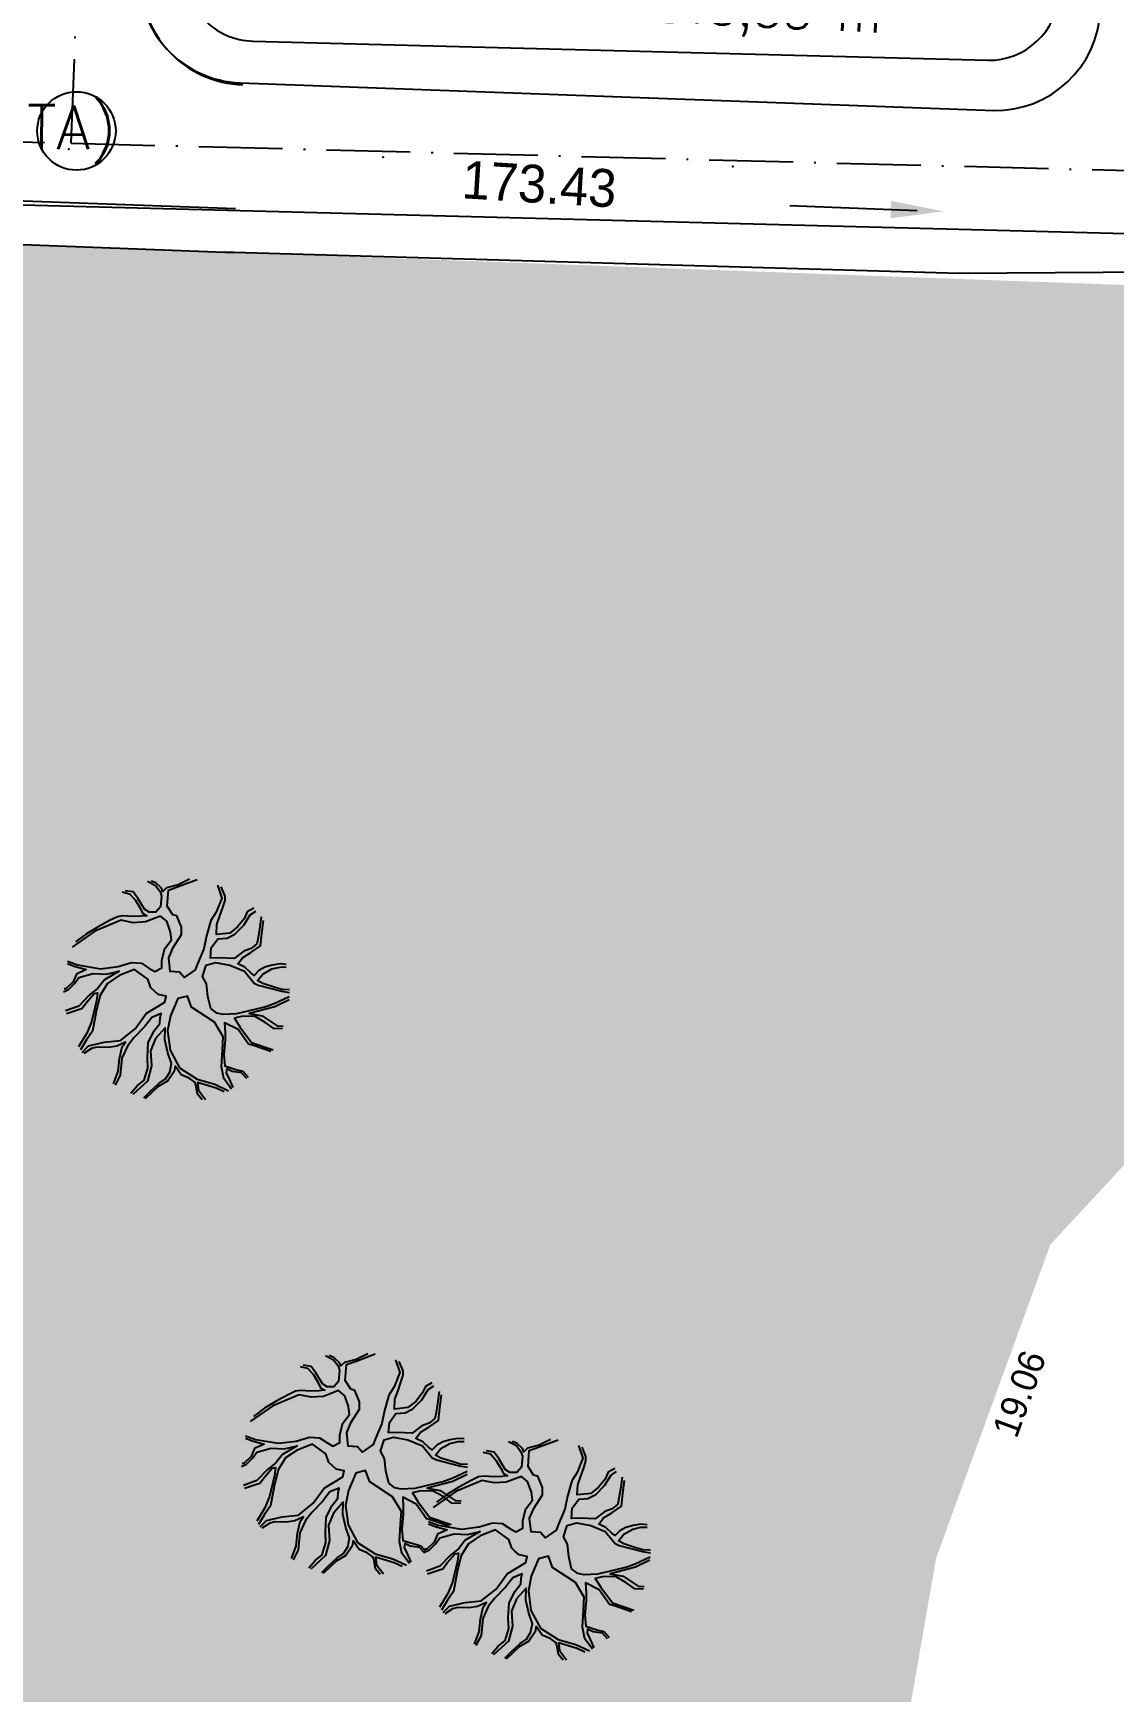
# Model space of a CAD drawing. Header units: millimetres. Extents: x 1794 to 8081, y 409 to 2272.
# Drawn here: x 6116 to 6177.7, y 658.5 to 753.3 of the extents above; entities that cross this region are included whole.
import ezdxf
from ezdxf.enums import TextEntityAlignment as Align

# ---------------------------------------------------------------- set-up
doc = ezdxf.new("R2010")
doc.units = ezdxf.units.MM
doc.linetypes.add('ACAD_ISO10W100', pattern=[18, 12, -3, 0, -3])
doc.linetypes.add('LIN0', pattern=[0])
for name, color, linetype in [('02 - EIXO VIA', 2, 'ACAD_ISO10W100'), ('03 - CALÇADA', 1, 'Continuous'), ('COT', 8, 'Continuous'), ('Cota', 8, 'Continuous'), ('FAIXAS VERDES', 62, 'Continuous'), ('Poligonal', 3, 'Continuous'), ('PSTILO', 164, 'Continuous'), ('QDª', 4, 'Continuous'), ('QUADRAS', 3, 'Continuous'), ('SENTIDO ESCOAMENTO', 7, 'Continuous'), ('texto - ruas', 2, 'Continuous'), ('TXT CB. QDAS', 41, 'Continuous')]:
    doc.layers.add(name, color=color, linetype=linetype)
doc.layers.add('AGT ARVORE', color=7, linetype='LIN0', true_color=0xb5b2b0)
doc.layers.add('Hach Verde', color=7, linetype='Continuous', true_color=0xb5b2b0)
doc.styles.add('arcad1', font='romans.shx')
doc.styles.add('FUTURA', font='')
doc.styles.get('FUTURA').set_extended_font_data('Futura Lt BT')
doc.dimstyles.new('REGIS', dxfattribs={"dimtxt": 1.5, "dimasz": 0.12, "dimexe": 0, "dimexo": 0, "dimgap": 0, "dimtad": 0, "dimzin": 4, "dimdsep": 46, "dimtxsty": 'arcad1', "dimblk1": 'BOLA', "dimblk2": 'BOLA', "dimsah": 1, "dimcen": 0.12, "dimse1": 1, "dimse2": 1, "dimsd1": 1, "dimsd2": 1, "dimclrd": 256, "dimclre": 8, "dimclrt": 1, "dimadec": 0, "dimazin": 0, "dimtfac": 1.2, "dimtix": 1, "dimtmove": 2, "dimatfit": 3, "dimldrblk": 'BOLA', "dimfxl": 0, "dimfxlon": 1, "dimtvp": 2, "dimtolj": 1, "dimtzin": 4, "dimarcsym": 0})

# ---------------------------------------------------------------- blocks, each defined once
blk = doc.blocks.new('*D1614')
at = {"layer": 'Defpoints', "color": 0}
for p in [(6145.666, 782.863), (6122.002, 440.021), (6131.837, 435.668)]:
    blk.add_point(p, dxfattribs=at)
at = {"layer": 'COT', "color": 1, "insert": (6126.983, 439.436), "char_height": 1.5, "attachment_point": 5, "rotation": 357.71902, "style": 'arcad1'}
blk.add_mtext('\\A1;10,00', dxfattribs=at)
blk = doc.blocks.new('BOLA')
for p, q in [((-1, 0), (1, 0)), ((0, -1), (0, 1))]:
    blk.add_line(p, q)
blk.add_circle((0, 0), 0.3)
blk = doc.blocks.new('*D2193')
at = {"layer": 'Defpoints', "color": 0}
for p in [(5896.096, 755.399), (5929.401, 754.177), (5926.107, 748.954), (6229.181, 743.175), (5919.115, 498.863)]:
    blk.add_point(p, dxfattribs=at)
at = {"layer": 'Cota', "color": 1, "insert": (5926.182, 752.137), "char_height": 1.5, "attachment_point": 5, "rotation": 302.36664, "style": 'arcad1'}
blk.add_mtext('\\A1;90°', dxfattribs=at)
blk = doc.blocks.new('*D2228')
at = {"layer": 'Defpoints', "color": 0}
for p in [(5885.926, 746.959), (6045.694, 741.096), (6048.72, 735.348), (6219.01, 734.735), (6032.804, 421.123)]:
    blk.add_point(p, dxfattribs=at)
at = {"layer": 'Cota', "color": 1, "insert": (6048.476, 738.278), "char_height": 1.5, "attachment_point": 5, "rotation": 44.62619, "style": 'arcad1'}
blk.add_mtext('\\A1;90°', dxfattribs=at)

msp = doc.modelspace()

# ---------------------------------------------------------------- hatches: boundary and pattern name
at = {"layer": 'Hach Verde', "ltscale": 12}
h = msp.add_hatch(dxfattribs=at)
h.set_pattern_fill('GRASS', color=256, scale=0.2, angle=360.28122, style=0)
h.set_pattern_definition([(90.28122, (1067.9316, -284.8447), (-3.6096874, 3.574426), [0.9525, -6.2317]), (45.28122, (1067.9316, -284.8447), (-3.60969, 3.5744285), [0.9525, -4.1275]), (135.28122, (1067.9316, -284.8447), (-3.5744285, -3.60969), [0.9525, -4.1275])])
edge = h.paths.add_edge_path()
edge.add_line((6184.742, 695.547), (6213.479, 709.736))
edge.add_line((6213.479, 709.736), (6224.619, 717.742))
edge.add_line((6224.619, 717.742), (6230.592, 737.019))
edge.add_line((6230.592, 737.019), (6221.449, 737.355))
edge.add_arc((6221.05, 746.281), 8.935, 263.23426, 272.56213, ccw=False)
edge.add_line((6219.997, 737.408), (6065.2, 743.089))
edge.add_arc((6065.072, 739.592), 3.5, 87.89819, 177.69311)
edge.add_line((6061.575, 739.732), (6059.728, 693.897))
edge.add_line((6059.728, 693.897), (6049.061, 429.107))
edge.add_arc((6033.442, 430.702), 15.7, 266.18784, 354.17014, ccw=False)
edge.add_line((6032.398, 415.037), (6048.438, 413.577))
edge.add_line((6048.438, 413.577), (6103.437, 410.95))
edge.add_line((6103.437, 410.95), (6113.244, 411.527))
edge.add_line((6113.244, 411.527), (6140.126, 420.953))
edge.add_line((6140.126, 420.953), (6136.831, 438.642))
edge.add_line((6136.831, 438.642), (6139.798, 462.236))
edge.add_line((6139.798, 462.236), (6139.725, 469.38))
edge.add_line((6139.725, 469.38), (6136.925, 477.402))
edge.add_line((6136.925, 477.402), (6125.544, 495.395))
edge.add_line((6125.544, 495.395), (6113.582, 524.445))
edge.add_line((6113.582, 524.445), (6112.632, 539.798))
edge.add_line((6112.632, 539.798), (6114.257, 546.397))
edge.add_line((6114.257, 546.397), (6124.798, 568.259))
edge.add_line((6124.798, 568.259), (6156.446, 602.395))
edge.add_line((6156.446, 602.395), (6167.58, 666.165))
edge.add_line((6167.58, 666.165), (6174.105, 684.077))
edge.add_line((6174.105, 684.077), (6184.742, 695.547))

# ---------------------------------------------------------------- linework, layer by layer
at = {"layer": '02 - EIXO VIA', "ltscale": 0.4}
for q in [(6125.331, 928.103), (6220.259, 744.399)]:
    msp.add_line((6118.119, 747.047), q, dxfattribs=at)
at = {"layer": '02 - EIXO VIA', "ltscale": 0.6}
msp.add_line((6109.397, 747.273), (6118.119, 747.047), dxfattribs=at)
at = {"layer": '03 - CALÇADA'}
for p, q in [((6127.783, 750.499), (6170.885, 748.917)), ((6065.292, 745.588), (6127.519, 743.304)), ((6109.304, 743.674), (6220.259, 740.798))]:
    msp.add_line(p, q, dxfattribs=at)
for centre, start, end in [((6128.003, 756.495), 177.69311, 267.89819), ((6128.099, 756.391), 177.71902, 268.51519), ((6170.974, 754.918), 268.48928, 357.69311), ((6170.974, 754.918), 268.48928, 357.69311), ((6170.974, 754.918), 268.48928, 357.69311), ((6170.974, 754.918), 268.48928, 357.69311)]:
    msp.add_arc(centre, 6, start, end, dxfattribs=at)
at = {"layer": 'AGT ARVORE', "color": 253, "true_color": 0xb5b2b0}
for points in [[(6122.488, 704.861), (6122.94, 704.615), (6123.207, 704.27), (6123.288, 704.023), (6123.237, 703.38), (6122.974, 703.081), (6122.576, 703.08), (6122.31, 703.252), (6121.962, 703.844), (6121.669, 704.239), (6121.218, 704.31)], [(6124.9, 704.971), (6124.239, 704.646), (6123.577, 704.47), (6123.366, 704.271), (6123.286, 704.444), (6122.966, 704.764), (6122.7, 704.862)], [(6126.497, 704.624), (6126.735, 703.89), (6126.421, 703.072), (6126.105, 702.6), (6125.87, 701.733), (6125.714, 700.99), (6125.347, 700.122), (6125.216, 699.775), (6124.582, 699.351), (6124.315, 699.647), (6123.785, 699.694), (6123.785, 699.694), (6123.701, 700.461), (6123.964, 701.056), (6124.438, 701.801), (6124.436, 702.222), (6124.168, 702.864), (6123.929, 702.937), (6123.608, 703.431), (6123.684, 704.347), (6124.24, 704.547), (6125.336, 704.956)], [(6121.033, 704.236), (6121.457, 704.138), (6121.777, 703.793), (6122.044, 703.349), (6122.205, 703.028), (6122.444, 702.881), (6122.126, 702.855), (6121.676, 702.828), (6121.066, 702.874), (6120.774, 702.824), (6120.35, 702.623), (6119.663, 702.249), (6119.002, 701.85), (6118.367, 701.377)], [(6128.567, 703.305), (6128.197, 703.105), (6128.013, 702.709), (6127.644, 702.237), (6127.195, 701.888), (6126.427, 701.81), (6126.45, 702.379), (6126.634, 702.875), (6126.791, 703.346), (6126.922, 703.743), (6126.921, 703.99), (6126.706, 704.534)], [(6117.911, 700.282), (6118.48, 700.066), (6119.806, 699.849), (6120.813, 699.978), (6121.581, 700.204), (6122.138, 700.157), (6122.564, 699.887), (6122.91, 699.69), (6123.307, 699.89), (6123.305, 700.335), (6123.487, 701.005), (6123.856, 701.501), (6123.801, 701.946), (6123.586, 702.564), (6123.24, 702.86), (6122.366, 702.534), (6121.677, 702.481), (6120.987, 702.626), (6119.478, 702.001), (6118.185, 701.087)], [(6128.994, 702.812), (6128.891, 702.118), (6128.788, 701.524), (6128.736, 701.276), (6128.419, 701.002), (6127.996, 700.852), (6127.441, 700.429), (6126.592, 700.474), (6126.088, 700.448), (6126.139, 701.041), (6126.507, 701.563), (6127.037, 701.59), (6127.487, 701.815), (6127.989, 702.337), (6128.357, 702.933), (6128.674, 703.132)], [(6130.412, 700.096), (6130.067, 700.119), (6129.616, 700.043), (6129.193, 699.942), (6128.849, 699.742), (6128.585, 699.469), (6128.399, 699.616), (6128.053, 699.937), (6127.654, 700.133), (6127.918, 700.48), (6128.393, 700.78), (6128.949, 701.154), (6129.025, 701.871), (6129.127, 702.614)], [(6117.923, 700.138), (6118.294, 699.991), (6118.984, 699.796), (6118.429, 699.546), (6118.245, 699.1), (6117.823, 698.702), (6117.717, 698.701)], [(6130.594, 698.238), (6129.733, 697.841), (6129.256, 697.665), (6128.7, 697.539), (6127.587, 697.262), (6126.819, 697.233), (6126.447, 697.306), (6126.101, 697.576), (6125.939, 698.269), (6125.856, 698.986), (6125.642, 699.406), (6125.851, 700.05), (6126.381, 700.201), (6127.203, 700.056), (6128.027, 699.714), (6128.587, 699.023), (6128.826, 698.901), (6130.154, 698.561), (6130.603, 698.487)], [(6130.604, 698.636), (6130.18, 698.66), (6129.782, 698.782), (6129.091, 699.001), (6128.772, 699.173), (6129.089, 699.545), (6129.591, 699.845), (6130.068, 699.946), (6130.413, 699.948)], [(6117.691, 698.528), (6117.982, 698.653), (6118.325, 699.001), (6118.562, 699.349), (6119.383, 699.575), (6120.153, 699.529), (6120.868, 699.706), (6120.022, 699.207), (6119.653, 698.735), (6119.15, 698.337), (6118.57, 697.715), (6117.802, 697.44)], [(6118.75, 695.067), (6119.111, 695.441), (6120.011, 695.643), (6120.939, 695.746), (6121.784, 696.418), (6122.417, 697.287), (6123.474, 697.936), (6123.553, 698.283), (6123.101, 698.379), (6122.862, 698.577), (6122.675, 698.749), (6122.514, 699.243), (6121.742, 699.809), (6120.869, 699.458), (6120.208, 699.01), (6119.787, 698.34), (6119.552, 697.398), (6119.345, 696.283), (6119.003, 695.787), (6118.664, 695.202)], [(6117.856, 697.292), (6118.544, 697.517), (6118.73, 697.568), (6118.993, 697.915), (6119.442, 698.437), (6119.627, 698.462), (6119.576, 698.017), (6119.29, 696.803), (6119.028, 696.158), (6118.554, 695.389)], [(6127.293, 692.97), (6126.862, 693.571), (6126.727, 694.238), (6126.775, 695.204), (6126.825, 695.947), (6126.317, 696.786), (6125.014, 697.646), (6124.772, 698.288), (6124.216, 698.137), (6123.796, 697.146), (6123.641, 696.303), (6123.779, 695.19), (6124.314, 694.178), (6125.324, 693.539), (6126.333, 693.246), (6127.118, 692.876)], [(6130.58, 698.067), (6129.76, 697.668), (6128.304, 697.289), (6129.047, 697.145), (6129.898, 696.579), (6130.243, 696.556)], [(6121.536, 692.73), (6121.906, 693.152), (6122.301, 693.476), (6122.511, 694.17), (6122.481, 694.764), (6122.53, 695.605), (6122.845, 696.275), (6123.188, 696.722), (6123.213, 697.043), (6123.265, 697.291), (6122.736, 697.066), (6122.314, 696.52), (6121.707, 695.898), (6121.338, 695.426), (6121.023, 694.732), (6120.922, 693.766), (6120.632, 693.196)], [(6130.217, 696.408), (6129.713, 696.43), (6129.207, 696.799), (6128.649, 697.118), (6127.933, 697.139), (6127.456, 697.013), (6127.776, 696.52), (6128.444, 695.632), (6129.665, 695.217)], [(6122.28, 692.461), (6122.649, 692.834), (6123.151, 693.306), (6123.521, 693.556), (6123.758, 693.928), (6123.862, 694.423), (6123.647, 695.041), (6123.484, 695.783), (6123.508, 696.476), (6122.954, 695.855), (6122.665, 695.16), (6122.722, 694.294), (6122.487, 693.427), (6121.642, 692.656)], [(6129.533, 695.117), (6128.604, 695.435), (6128.259, 695.532), (6127.671, 696.371), (6126.901, 696.763), (6126.929, 696.194), (6126.931, 695.774), (6126.856, 694.932), (6126.912, 694.289), (6127.549, 694.094), (6127.947, 693.996), (6128.24, 693.651)], [(6120.553, 693.269), (6120.814, 693.964), (6120.891, 694.707), (6121.046, 695.376), (6121.231, 695.648), (6120.728, 695.423), (6120.251, 695.347), (6119.588, 695.369), (6119.297, 695.293), (6118.847, 694.994)], [(6125.622, 692.353), (6125.355, 692.673), (6125.246, 693.217), (6125.192, 693.365), (6124.873, 693.586), (6124.422, 693.782), (6124.075, 694.276), (6124.023, 693.978), (6123.654, 693.432), (6123.099, 693.108), (6122.359, 692.411)], [(6126.865, 692.804), (6126.414, 693.024), (6125.352, 693.341), (6125.407, 692.896), (6125.807, 692.378)], [(6128.161, 693.577), (6127.868, 693.897), (6127.338, 693.969), (6127.019, 694.116), (6126.993, 693.869), (6127.1, 693.671), (6127.368, 693.054)], [(6131.21, 677.101), (6131.634, 677.004), (6131.954, 676.659), (6132.221, 676.214), (6132.382, 675.894), (6132.621, 675.746), (6132.303, 675.72), (6131.853, 675.693), (6131.243, 675.74), (6130.951, 675.689), (6130.527, 675.489), (6129.84, 675.115), (6129.179, 674.716), (6128.544, 674.243)], [(6132.665, 677.726), (6133.117, 677.481), (6133.384, 677.135), (6133.465, 676.888), (6133.414, 676.245), (6133.151, 675.947), (6132.753, 675.945), (6132.487, 676.117), (6132.139, 676.709), (6131.846, 677.104), (6131.395, 677.176)], [(6135.077, 677.836), (6134.416, 677.512), (6133.754, 677.335), (6133.543, 677.136), (6133.463, 677.309), (6133.143, 677.63), (6132.877, 677.727)], [(6136.674, 677.489), (6136.912, 676.756), (6136.598, 675.937), (6136.282, 675.466), (6136.047, 674.598), (6135.891, 673.855), (6135.524, 672.987), (6135.393, 672.64), (6134.759, 672.217), (6134.492, 672.512), (6133.962, 672.559), (6133.962, 672.559), (6133.878, 673.326), (6134.141, 673.922), (6134.615, 674.666), (6134.613, 675.087), (6134.345, 675.729), (6134.106, 675.802), (6133.785, 676.296), (6133.861, 677.212), (6134.417, 677.412), (6135.513, 677.821)], [(6138.744, 676.17), (6138.374, 675.971), (6138.19, 675.574), (6137.821, 675.102), (6137.372, 674.753), (6136.604, 674.675), (6136.627, 675.245), (6136.811, 675.741), (6136.968, 676.211), (6137.099, 676.608), (6137.098, 676.855), (6136.883, 677.399)], [(6128.088, 673.147), (6128.657, 672.932), (6129.983, 672.714), (6130.991, 672.843), (6131.758, 673.069), (6132.315, 673.022), (6132.741, 672.752), (6133.087, 672.555), (6133.484, 672.755), (6133.482, 673.201), (6133.664, 673.87), (6134.033, 674.367), (6133.978, 674.812), (6133.763, 675.43), (6133.417, 675.725), (6132.543, 675.399), (6131.854, 675.347), (6131.164, 675.492), (6129.655, 674.866), (6128.362, 673.952)], [(6139.171, 675.677), (6139.068, 674.984), (6138.965, 674.389), (6138.913, 674.141), (6138.596, 673.868), (6138.173, 673.717), (6137.618, 673.294), (6136.769, 673.34), (6136.265, 673.313), (6136.316, 673.907), (6136.684, 674.428), (6137.214, 674.455), (6137.664, 674.68), (6138.166, 675.202), (6138.534, 675.798), (6138.851, 675.997)], [(6140.589, 672.961), (6140.244, 672.985), (6139.793, 672.908), (6139.37, 672.807), (6139.026, 672.608), (6138.762, 672.334), (6138.576, 672.482), (6138.23, 672.802), (6137.831, 672.998), (6138.095, 673.346), (6138.57, 673.645), (6139.126, 674.019), (6139.202, 674.737), (6139.305, 675.48)], [(6127.868, 671.393), (6128.159, 671.518), (6128.502, 671.866), (6128.739, 672.214), (6129.56, 672.44), (6130.33, 672.394), (6131.045, 672.571), (6130.199, 672.072), (6129.83, 671.6), (6129.327, 671.202), (6128.747, 670.58), (6127.979, 670.305)], [(6128.1, 673.003), (6128.472, 672.856), (6129.161, 672.661), (6128.606, 672.412), (6128.422, 671.965), (6128, 671.567), (6127.894, 671.567)], [(6128.927, 667.932), (6129.288, 668.306), (6130.188, 668.508), (6131.116, 668.612), (6131.961, 669.284), (6132.594, 670.153), (6133.651, 670.801), (6133.73, 671.148), (6133.278, 671.245), (6133.039, 671.442), (6132.852, 671.614), (6132.691, 672.108), (6131.919, 672.674), (6131.046, 672.323), (6130.385, 671.875), (6129.964, 671.205), (6129.729, 670.263), (6129.522, 669.149), (6129.18, 668.652), (6128.841, 668.067)], [(6140.771, 671.103), (6139.91, 670.706), (6139.433, 670.531), (6138.877, 670.404), (6137.764, 670.127), (6136.996, 670.098), (6136.624, 670.171), (6136.278, 670.442), (6136.116, 671.134), (6136.033, 671.851), (6135.819, 672.271), (6136.028, 672.915), (6136.558, 673.067), (6137.38, 672.922), (6138.204, 672.579), (6138.764, 671.888), (6139.003, 671.766), (6140.331, 671.426), (6140.78, 671.352)], [(6140.782, 671.502), (6140.357, 671.525), (6139.959, 671.647), (6139.268, 671.866), (6138.949, 672.038), (6139.266, 672.41), (6139.768, 672.71), (6140.245, 672.811), (6140.59, 672.813)], [(6143.123, 672.826), (6143.576, 672.581), (6143.842, 672.236), (6143.923, 671.988), (6143.873, 671.345), (6143.609, 671.047), (6143.211, 671.045), (6142.945, 671.217), (6142.598, 671.809), (6142.305, 672.204), (6141.853, 672.276)], [(6145.536, 672.936), (6144.875, 672.612), (6144.213, 672.436), (6144.001, 672.236), (6143.921, 672.409), (6143.602, 672.73), (6143.336, 672.827)], [(6147.132, 672.589), (6147.371, 671.856), (6147.056, 671.038), (6146.74, 670.566), (6146.506, 669.699), (6146.35, 668.956), (6145.982, 668.088), (6145.852, 667.741), (6145.217, 667.317), (6144.951, 667.613), (6144.42, 667.66), (6144.42, 667.66), (6144.337, 668.427), (6144.6, 669.022), (6145.073, 669.767), (6145.071, 670.187), (6144.803, 670.83), (6144.564, 670.902), (6144.244, 671.396), (6144.319, 672.312), (6144.875, 672.512), (6145.971, 672.921)], [(6149.203, 671.27), (6148.833, 671.071), (6148.649, 670.674), (6148.28, 670.202), (6147.831, 669.854), (6147.062, 669.776), (6147.086, 670.345), (6147.269, 670.841), (6147.426, 671.311), (6147.557, 671.709), (6147.556, 671.956), (6147.341, 672.499)], [(6141.668, 672.201), (6142.093, 672.104), (6142.413, 671.759), (6142.68, 671.315), (6142.84, 670.994), (6143.08, 670.846), (6142.761, 670.82), (6142.311, 670.793), (6141.701, 670.84), (6141.409, 670.789), (6140.986, 670.589), (6140.298, 670.215), (6139.637, 669.816), (6139.003, 669.343)], [(6128.033, 670.157), (6128.721, 670.383), (6128.907, 670.433), (6129.17, 670.781), (6129.619, 671.302), (6129.804, 671.328), (6129.753, 670.882), (6129.467, 669.668), (6129.205, 669.023), (6128.731, 668.254)], [(6137.47, 665.836), (6137.039, 666.436), (6136.904, 667.104), (6136.952, 668.069), (6137.002, 668.812), (6136.494, 669.651), (6135.191, 670.511), (6134.949, 671.154), (6134.393, 671.002), (6133.973, 670.011), (6133.818, 669.168), (6133.956, 668.055), (6134.491, 667.043), (6135.501, 666.404), (6136.51, 666.112), (6137.295, 665.742)], [(6140.757, 670.932), (6139.937, 670.533), (6138.481, 670.155), (6139.224, 670.01), (6140.075, 669.445), (6140.42, 669.421)], [(6138.547, 668.247), (6139.115, 668.032), (6140.442, 667.815), (6141.449, 667.943), (6142.217, 668.169), (6142.774, 668.122), (6143.2, 667.852), (6143.545, 667.656), (6143.942, 667.856), (6143.94, 668.301), (6144.123, 668.97), (6144.492, 669.467), (6144.436, 669.912), (6144.222, 670.53), (6143.875, 670.825), (6143.002, 670.499), (6142.313, 670.447), (6141.623, 670.592), (6140.114, 669.966), (6138.821, 669.052)], [(6149.63, 670.777), (6149.527, 670.084), (6149.424, 669.489), (6149.372, 669.241), (6149.055, 668.968), (6148.631, 668.818), (6148.076, 668.394), (6147.227, 668.44), (6146.723, 668.413), (6146.774, 669.007), (6147.143, 669.528), (6147.673, 669.556), (6148.123, 669.78), (6148.624, 670.302), (6148.993, 670.898), (6149.31, 671.097)], [(6151.048, 668.061), (6150.703, 668.085), (6150.252, 668.008), (6149.828, 667.908), (6149.485, 667.708), (6149.221, 667.435), (6149.034, 667.582), (6148.688, 667.902), (6148.289, 668.098), (6148.553, 668.446), (6149.029, 668.745), (6149.584, 669.119), (6149.661, 669.837), (6149.763, 670.58)], [(6131.713, 665.595), (6132.083, 666.018), (6132.478, 666.341), (6132.688, 667.035), (6132.658, 667.629), (6132.707, 668.47), (6133.023, 669.14), (6133.366, 669.587), (6133.39, 669.909), (6133.442, 670.157), (6132.913, 669.932), (6132.491, 669.385), (6131.884, 668.764), (6131.515, 668.292), (6131.2, 667.597), (6131.099, 666.632), (6130.809, 666.061)], [(6139.71, 667.983), (6138.781, 668.3), (6138.436, 668.398), (6137.848, 669.236), (6137.078, 669.629), (6137.106, 669.06), (6137.108, 668.639), (6137.033, 667.797), (6137.089, 667.154), (6137.726, 666.959), (6138.124, 666.861), (6138.417, 666.516)], [(6140.394, 669.273), (6139.89, 669.295), (6139.384, 669.664), (6138.826, 669.983), (6138.11, 670.005), (6137.633, 669.879), (6137.953, 669.385), (6138.621, 668.497), (6139.842, 668.082)], [(6132.457, 665.326), (6132.826, 665.699), (6133.328, 666.172), (6133.698, 666.421), (6133.935, 666.793), (6134.039, 667.289), (6133.824, 667.906), (6133.661, 668.648), (6133.685, 669.341), (6133.131, 668.72), (6132.842, 668.026), (6132.899, 667.16), (6132.664, 666.292), (6131.819, 665.521)], [(6130.73, 666.135), (6130.991, 666.829), (6131.068, 667.572), (6131.223, 668.241), (6131.408, 668.514), (6130.905, 668.289), (6130.428, 668.212), (6129.765, 668.234), (6129.474, 668.158), (6129.024, 667.859)], [(6138.327, 666.493), (6138.618, 666.619), (6138.961, 666.967), (6139.198, 667.314), (6140.019, 667.541), (6140.788, 667.495), (6141.503, 667.671), (6140.657, 667.173), (6140.288, 666.701), (6139.786, 666.302), (6139.205, 665.681), (6138.438, 665.405)], [(6138.558, 668.103), (6138.93, 667.957), (6139.62, 667.761), (6139.064, 667.512), (6138.881, 667.065), (6138.458, 666.667), (6138.352, 666.667)], [(6139.386, 663.032), (6139.746, 663.407), (6140.647, 663.608), (6141.574, 663.712), (6142.42, 664.384), (6143.052, 665.253), (6144.11, 665.901), (6144.188, 666.248), (6143.737, 666.345), (6143.497, 666.542), (6143.311, 666.714), (6143.149, 667.208), (6142.378, 667.774), (6141.504, 667.424), (6140.844, 666.975), (6140.423, 666.305), (6140.188, 665.364), (6139.981, 664.249), (6139.638, 663.753), (6139.299, 663.167)], [(6151.229, 666.204), (6150.369, 665.806), (6149.892, 665.631), (6149.335, 665.504), (6148.223, 665.227), (6147.454, 665.199), (6147.083, 665.271), (6146.737, 665.542), (6146.575, 666.234), (6146.492, 666.952), (6146.278, 667.372), (6146.487, 668.016), (6147.017, 668.167), (6147.839, 668.022), (6148.663, 667.679), (6149.223, 666.989), (6149.462, 666.866), (6150.789, 666.526), (6151.239, 666.453)], [(6151.24, 666.602), (6150.815, 666.625), (6150.417, 666.747), (6149.727, 666.967), (6149.408, 667.138), (6149.724, 667.511), (6150.227, 667.81), (6150.703, 667.912), (6151.048, 667.913)], [(6135.799, 665.218), (6135.532, 665.538), (6135.423, 666.082), (6135.369, 666.23), (6135.05, 666.451), (6134.599, 666.648), (6134.252, 667.141), (6134.2, 666.843), (6133.831, 666.298), (6133.276, 665.973), (6132.536, 665.277)], [(6138.338, 666.442), (6138.045, 666.762), (6137.515, 666.834), (6137.196, 666.981), (6137.17, 666.734), (6137.277, 666.536), (6137.545, 665.919)], [(6137.042, 665.669), (6136.591, 665.889), (6135.529, 666.207), (6135.584, 665.761), (6135.984, 665.243)], [(6138.491, 665.257), (6139.18, 665.483), (6139.365, 665.533), (6139.629, 665.881), (6140.077, 666.403), (6140.263, 666.428), (6140.212, 665.982), (6139.926, 664.768), (6139.663, 664.124), (6139.19, 663.355)], [(6147.928, 660.936), (6147.497, 661.536), (6147.362, 662.204), (6147.411, 663.169), (6147.46, 663.912), (6146.953, 664.751), (6145.649, 665.611), (6145.408, 666.254), (6144.852, 666.102), (6144.432, 665.111), (6144.276, 664.269), (6144.414, 663.155), (6144.949, 662.143), (6145.96, 661.504), (6146.969, 661.212), (6147.754, 660.842)], [(6151.216, 666.033), (6150.396, 665.633), (6148.939, 665.255), (6149.682, 665.11), (6150.533, 664.545), (6150.878, 664.521)], [(6142.172, 660.695), (6142.541, 661.118), (6142.937, 661.441), (6143.146, 662.135), (6143.117, 662.729), (6143.166, 663.571), (6143.481, 664.24), (6143.824, 664.687), (6143.849, 665.009), (6143.901, 665.257), (6143.372, 665.032), (6142.95, 664.485), (6142.343, 663.864), (6141.974, 663.392), (6141.659, 662.697), (6141.557, 661.732), (6141.268, 661.161)], [(6150.852, 664.373), (6150.348, 664.395), (6149.843, 664.764), (6149.284, 665.083), (6148.569, 665.105), (6148.092, 664.979), (6148.412, 664.486), (6149.079, 663.598), (6150.301, 663.182)], [(6142.916, 660.427), (6143.285, 660.799), (6143.787, 661.272), (6144.157, 661.521), (6144.394, 661.893), (6144.497, 662.389), (6144.282, 663.006), (6144.12, 663.748), (6144.143, 664.441), (6143.589, 663.82), (6143.301, 663.126), (6143.357, 662.26), (6143.123, 661.393), (6142.278, 660.621)], [(6150.169, 663.083), (6149.239, 663.401), (6148.894, 663.498), (6148.307, 664.336), (6147.536, 664.729), (6147.565, 664.16), (6147.567, 663.739), (6147.491, 662.897), (6147.548, 662.254), (6148.184, 662.059), (6148.583, 661.962), (6148.876, 661.617)], [(6141.188, 661.235), (6141.45, 661.929), (6141.526, 662.672), (6141.682, 663.341), (6141.866, 663.614), (6141.364, 663.389), (6140.887, 663.312), (6140.224, 663.334), (6139.933, 663.259), (6139.483, 662.96)], [(6146.257, 660.318), (6145.99, 660.638), (6145.882, 661.183), (6145.828, 661.331), (6145.509, 661.552), (6145.057, 661.748), (6144.71, 662.241), (6144.658, 661.944), (6144.29, 661.398), (6143.734, 661.073), (6142.995, 660.377)], [(6148.797, 661.542), (6148.504, 661.863), (6147.973, 661.935), (6147.654, 662.081), (6147.629, 661.834), (6147.736, 661.636), (6148.004, 661.019)], [(6147.501, 660.769), (6147.049, 660.99), (6145.987, 661.307), (6146.042, 660.861), (6146.443, 660.343)]]:
    msp.add_lwpolyline(points, dxfattribs=at)
at = {"layer": 'Cota'}
msp.add_circle((6118.427, 747.748), 2.243, dxfattribs=at)
at = {"layer": 'FAIXAS VERDES', "ltscale": 0.6}
msp.add_line((6121.457, 740.851), (6121.458, 740.858), dxfattribs=at)
at = {"layer": 'Poligonal', "color": 7}
for p, q in [((6126.777, 740.829), (6168.897, 739.61)), ((6168.897, 739.61), (6182.773, 739.707))]:
    msp.add_line(p, q, dxfattribs=at)
at = {"layer": 'PSTILO', "linetype": 'ByBlock'}
msp.add_point((6118.001, 746.711), dxfattribs=at)
at = {"layer": 'PSTILO'}
for p in [(6135.958, 746.238), (6155.951, 745.71)]:
    msp.add_point(p, dxfattribs=at)
at = {"layer": 'QDª'}
msp.add_line((6065.2, 743.089), (6127.427, 740.805), dxfattribs=at)
at = {"layer": 'QUADRAS', "ltscale": 0.6}
msp.add_line((6128.515, 752.879), (6170.505, 751.791), dxfattribs=at)
msp.add_arc((6128.618, 756.878), 4, 177.71902, 268.51519, dxfattribs=at)
msp.add_arc((6128.618, 756.878), 4, 177.71902, 268.51519, dxfattribs=at)
at = {"layer": 'QUADRAS'}
msp.add_arc((6170.608, 755.79), 4, 268.51519, 357.71902, dxfattribs=at)
at = {"layer": 'SENTIDO ESCOAMENTO'}
msp.add_line((6159.219, 743.478), (6166.487, 743.2), dxfattribs=at)
msp.add_line((6159.219, 743.478), (6166.487, 743.2), dxfattribs=at)
msp.add_solid([(6165.005, 743.75), (6164.972, 742.75), (6167.987, 743.151)], dxfattribs=at)
msp.add_solid([(6165.005, 743.75), (6164.972, 742.75), (6167.987, 743.151)], dxfattribs=at)

# ---------------------------------------------------------------- texts
at = {"layer": 'Cota', "color": 1, "attachment_point": 5, "style": 'FUTURA'}
for s, insert, char_height, rotation in [('\\A1;173.43', (6144.89, 744.696, -86), 2.16, 356.4911), ('\\A1;19.06', (6172.336, 675.546), 1.5, 69.98275)]:
    msp.add_mtext(s, dxfattribs=dict(at, insert=insert, char_height=char_height, rotation=rotation))
at = {"layer": 'texto - ruas', "insert": (6068.878, 749.636), "char_height": 2.5, "width": 204.75391, "attachment_point": 1, "rotation": 359.49772}
msp.add_mtext('{\\Fromans|c0;RUA 01 (RUA TARCÍSIO  MOTA)}', dxfattribs=at)
at = {"layer": 'TXT CB. QDAS', "style": 'arcad1'}
msp.add_text('AV33 - A =243,53 m² ', height=2, rotation=357.12262, dxfattribs=at).set_placement((6150.7, 755.053), align=Align.MIDDLE_CENTER)

# ---------------------------------------------------------------- dimensions: what is measured, and where the dimension line sits
at = {"layer": 'COT'}
dim = msp.add_linear_dim(base=(6131.837, 435.668), p1=(6122.002, 440.021), p2=(6145.666, 782.863), angle=357.71902, dimstyle='REGIS', override={"dimdsep": 44}, dxfattribs=at)
dim.commit()
dim.dimension.update_dxf_attribs({"geometry": '*D1614', "text_midpoint": (6126.983, 439.436)})
at = {"layer": 'Cota'}
for base, line1, line2, picture, middle in [((5926.107, 748.954), ((5919.115, 498.863), (5929.401, 754.177)), ((5896.096, 755.399), (6229.181, 743.175)), '*D2193', (5926.182, 752.137)), ((6048.72, 735.348), ((5885.926, 746.959), (6219.01, 734.735)), ((6032.804, 421.123), (6045.694, 741.096)), '*D2228', (6048.476, 738.278))]:
    dim = msp.add_angular_dim_2l(base=base, line1=line1, line2=line2, dimstyle='REGIS', override={"dimfxl": 0.18, "dimfxlon": 1}, dxfattribs=at)
    dim.commit()
    dim.dimension.update_dxf_attribs({"geometry": picture, "text_midpoint": middle, "dimtype": 162})

doc.saveas('drawing.dxf')
